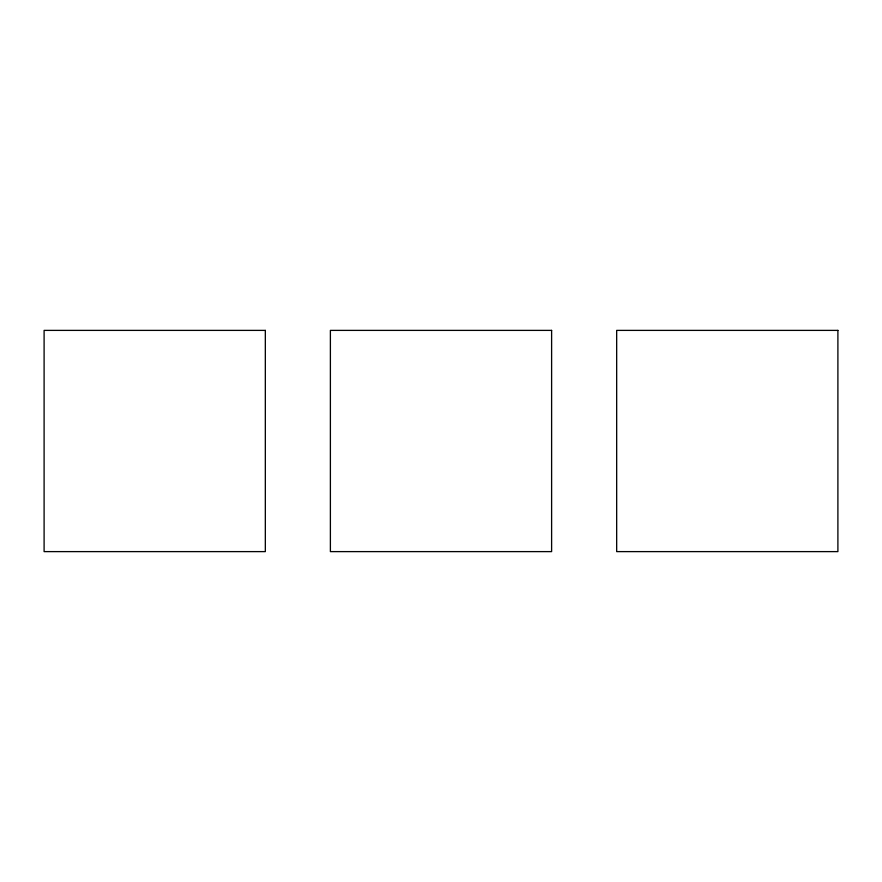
<?xml version="1.0" encoding="UTF-8"?>
<svg xmlns="http://www.w3.org/2000/svg" width="882" height="882" viewBox="0 0 882 882"><rect width="100%" height="100%" fill="white"/><g stroke="black" fill="none" stroke-linecap="round" stroke-linejoin="round"><path stroke-width="1.32" d="M265.328 330.386L44.1 330.386L44.1 551.614L265.328 551.614L265.328 330.386M551.614 330.386L330.386 330.386L330.386 551.614L551.614 551.614L551.614 330.386M837.9 330.386L616.672 330.386L616.672 551.614L837.9 551.614L837.9 330.386"/></g></svg>
